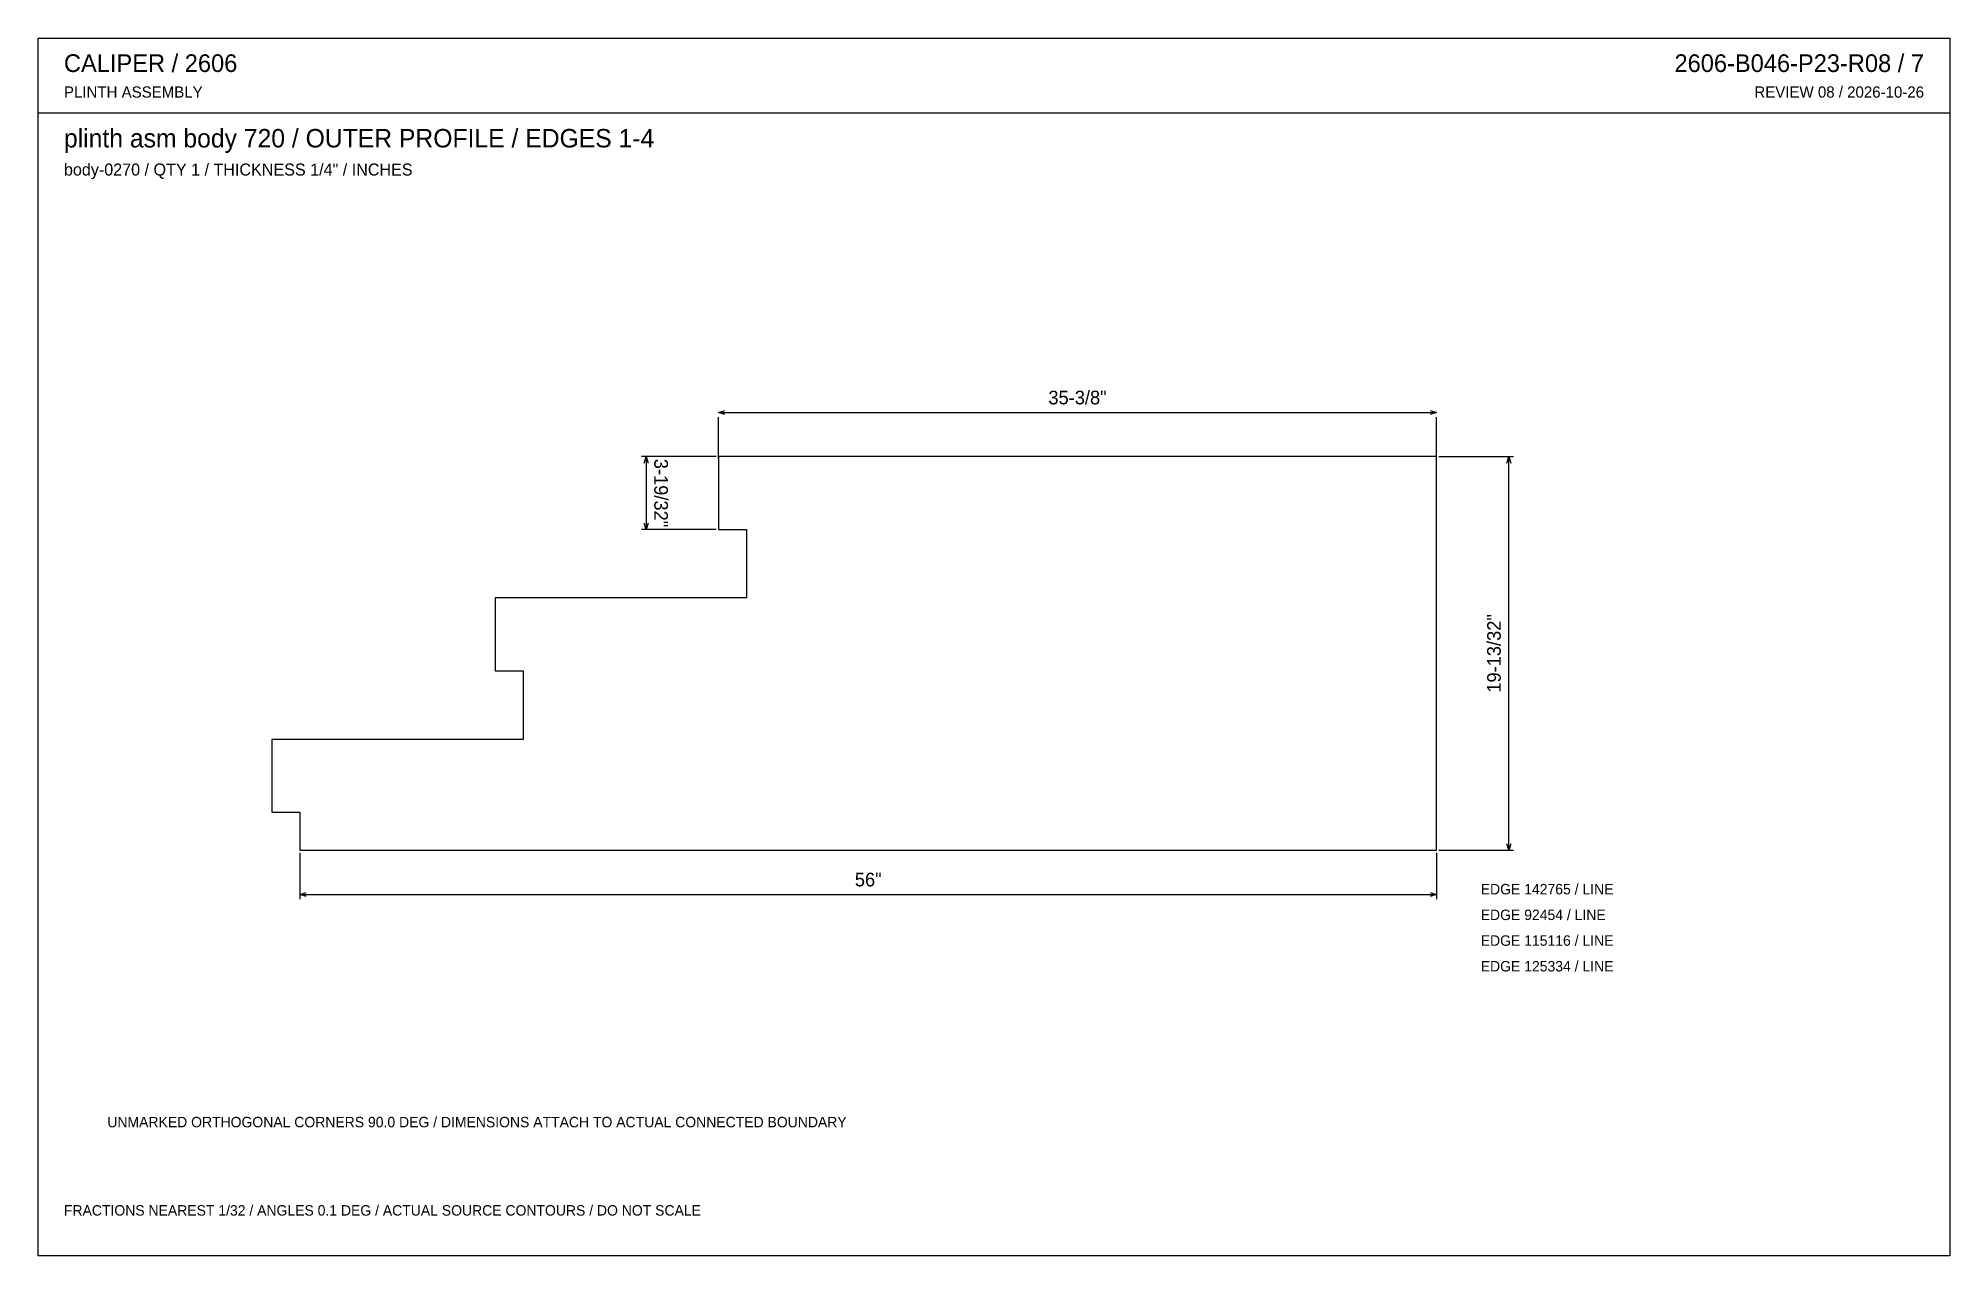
# Model space of a CAD drawing. Header units: inches. Extents: x 0.5 to 33.5, y 0.5 to 21.5.
import ezdxf
from ezdxf.enums import TextEntityAlignment as Align

# ---------------------------------------------------------------- set-up
doc = ezdxf.new("R2010")
doc.units = ezdxf.units.IN
doc.header["$MEASUREMENT"] = 0

msp = doc.modelspace()

# ---------------------------------------------------------------- linework, layer by layer
at = {"layer": 'ANNOTATION'}
for p, q in [((12.236, 15.057), (12.347, 15.092)), ((12.236, 15.057), (24.653, 15.057)), ((12.347, 15.022), (12.236, 15.057)), ((12.236, 14.252), (12.236, 14.974)), ((24.542, 15.092), (24.653, 15.057)), ((24.653, 15.057), (24.542, 15.022)), ((24.653, 14.252), (24.653, 14.974)), ((12.194, 14.293), (10.903, 14.293)), ((10.951, 14.182), (10.986, 14.293)), ((10.986, 14.293), (10.986, 13.033)), ((10.986, 14.293), (11.021, 14.182)), ((24.694, 14.293), (25.986, 14.293)), ((25.868, 14.182), (25.903, 14.293)), ((25.903, 7.485), (25.903, 14.293)), ((25.903, 14.293), (25.938, 14.182)), ((12.194, 13.033), (10.903, 13.033)), ((10.986, 13.033), (10.951, 13.144)), ((11.021, 13.144), (10.986, 13.033)), ((4.997, 7.443), (4.997, 6.637)), ((24.653, 7.443), (24.653, 6.637)), ((24.694, 7.485), (25.986, 7.485)), ((25.903, 7.485), (25.868, 7.596)), ((25.938, 7.596), (25.903, 7.485)), ((4.997, 6.721), (5.108, 6.755)), ((4.997, 6.721), (24.653, 6.721)), ((5.108, 6.686), (4.997, 6.721)), ((24.542, 6.755), (24.653, 6.721)), ((24.653, 6.721), (24.542, 6.686))]:
    msp.add_line(p, q, dxfattribs=at)
at = {"layer": 'OUTLINE'}
for p, q in [((0.472, 21.528), (33.528, 21.528)), ((0.472, 0.472), (0.472, 21.528)), ((33.528, 21.528), (33.528, 0.472)), ((0.472, 20.236), (33.528, 20.236)), ((24.653, 14.293), (12.236, 14.293)), ((12.236, 14.293), (12.236, 13.033)), ((24.653, 7.485), (24.653, 14.293)), ((12.236, 13.033), (12.719, 13.033)), ((12.719, 13.033), (12.719, 11.848)), ((12.719, 11.848), (8.375, 11.848)), ((8.375, 11.848), (8.375, 10.588)), ((8.375, 10.588), (8.858, 10.588)), ((8.858, 10.588), (8.858, 9.403)), ((8.858, 9.403), (4.514, 9.403)), ((4.514, 9.403), (4.514, 8.143)), ((4.514, 8.143), (4.997, 8.143)), ((4.997, 8.143), (4.997, 7.485)), ((4.997, 7.485), (24.653, 7.485)), ((33.528, 0.472), (0.472, 0.472))]:
    msp.add_line(p, q, dxfattribs=at)

# ---------------------------------------------------------------- texts
at = {"layer": 'ANNOTATION'}
for s, height, p in [('CALIPER / 2606', 0.30556, (0.917, 20.944)), ('PLINTH ASSEMBLY', 0.19444, (0.917, 20.5)), ('plinth asm body 720 / OUTER PROFILE / EDGES 1-4', 0.31944, (0.917, 19.639)), ('body-0270 / QTY 1 / THICKNESS 1/4" / INCHES', 0.20833, (0.917, 19.153)), ('EDGE 142765 / LINE', 0.18056, (25.417, 6.722)), ('EDGE 92454 / LINE', 0.18056, (25.417, 6.278)), ('EDGE 115116 / LINE', 0.18056, (25.417, 5.833)), ('EDGE 125334 / LINE', 0.18056, (25.417, 5.389)), ('UNMARKED ORTHOGONAL CORNERS 90.0 DEG / DIMENSIONS ATTACH TO ACTUAL CONNECTED BOUNDARY', 0.18056, (1.667, 2.694)), ('FRACTIONS NEAREST 1/32 / ANGLES 0.1 DEG / ACTUAL SOURCE CONTOURS / DO NOT SCALE', 0.18056, (0.917, 1.167))]:
    msp.add_text(s, height=height, dxfattribs=at).set_placement(p)
for s, height, p in [('2606-B046-P23-R08 / 7', 0.30556, (33.083, 20.944)), ('REVIEW 08 / 2026-10-26', 0.19444, (33.083, 20.5))]:
    msp.add_text(s, height=height, dxfattribs=at).set_placement(p, align=Align.RIGHT)
for s, p in [('35-3/8"', (18.444, 15.196)), ('56"', (14.825, 6.86))]:
    msp.add_text(s, height=0.2361, dxfattribs=at).set_placement(p, align=Align.CENTER)
for s, rotation, p in [('3-19/32"', -90, (11.125, 13.663)), ('19-13/32"', 90, (25.764, 10.889))]:
    msp.add_text(s, height=0.2361, rotation=rotation, dxfattribs=at).set_placement(p, align=Align.CENTER)

doc.saveas('drawing.dxf')
